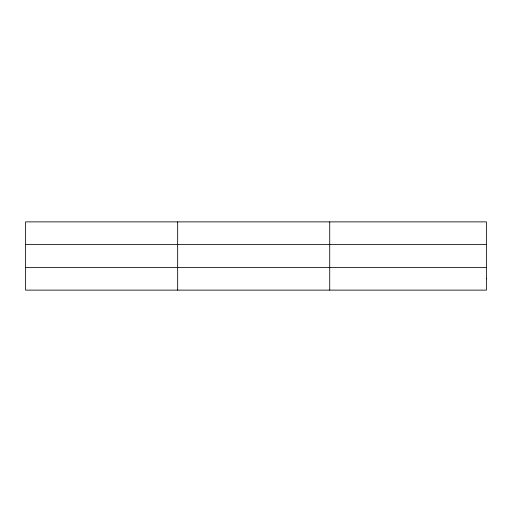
<?xml version="1.0" encoding="UTF-8"?>
<svg xmlns="http://www.w3.org/2000/svg" width="512" height="512" viewBox="0 0 512 512"><rect width="100%" height="100%" fill="white"/><g stroke="black" fill="none" stroke-linecap="round" stroke-linejoin="round"><path stroke-width="0.77" d="M177.664 290.125L177.664 221.875M329.728 290.125L329.728 221.875M25.6 244.397L486.4 244.397M25.6 267.603L486.4 267.603M486.4 278.861L486.4 290.125L25.6 290.125L25.6 221.875L486.4 221.875L486.4 278.861"/></g></svg>
